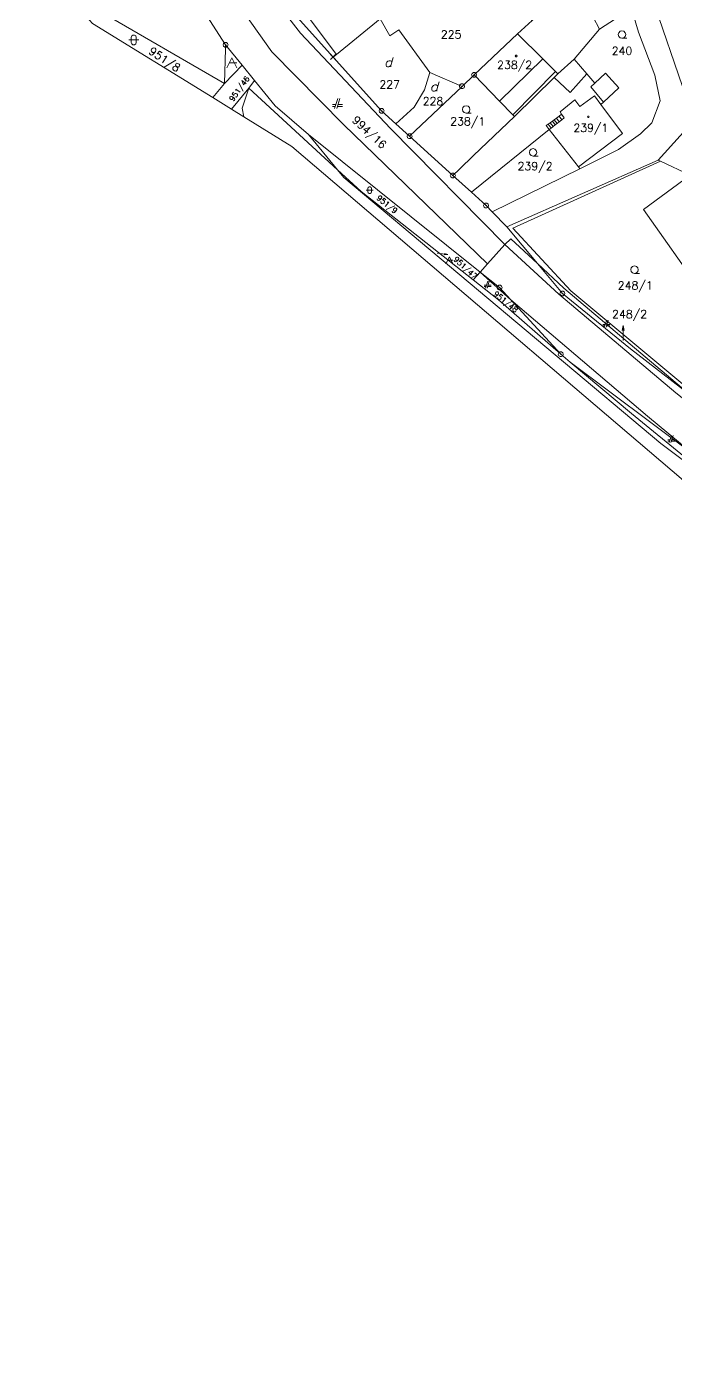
# Model space of a CAD drawing. Extents: x -443817 to 3, y -1171930 to -442383.
# Drawn here: x -443174.5 to -443044.8, y -1171277 to -1171011.7 of the extents above; entities that cross this region are included whole.
import ezdxf
from ezdxf.enums import TextEntityAlignment as Align

# ---------------------------------------------------------------- set-up
doc = ezdxf.new("R2010")
doc.units = 0
doc.header["$LTSCALE"] = 0.5
doc.header["$PDMODE"] = 3
doc.header["$PDSIZE"] = 0.5
for name, color, linetype, lineweight in [('KATUZ', 7, 'Continuous', 0), ('KLADPAR', 7, 'Continuous', 0), ('ZAPPAR', 7, 'Continuous', 0), ('ZNACKY', 7, 'Continuous', 0), ('ZUOB', 7, 'Continuous', 0)]:
    doc.layers.add(name, color=color, linetype=linetype, lineweight=lineweight)
doc.styles.add('ROMANS', font='romans.shx', dxfattribs={"height": 0.2})

# ---------------------------------------------------------------- blocks, each defined once
blk = doc.blocks.new('$5')
at = {"color": 0}
blk.add_line((-0.12, 0), (0.12, 0), dxfattribs=at)
at = {"color": 0, "flags": 128}
blk.add_lwpolyline([(0.15, 0.48), (0.4, 0.3), (0.5, 0.01), (0.4, -0.28), (0.15, -0.46), (-0.16, -0.46), (-0.41, -0.28), (-0.51, 0.01), (-0.41, 0.3), (-0.16, 0.48), (0.15, 0.48)], dxfattribs=at)
blk = doc.blocks.new('$432')
at = {"color": 0}
for p, q in [((-0.32, 0.8), (-1, 0.8)), ((-1, 0.4), (-0.46, 0.4)), ((0.1, 2), (-0.6, 0)), ((-0.1, 0), (0.5, 2)), ((0.02, 0.4), (1, 0.4)), ((1, 0.8), (0.14, 0.8))]:
    blk.add_line(p, q, dxfattribs=at)
blk = doc.blocks.new('$489')
at = {"color": 0}
blk.add_line((-0.2, 2), (0, 3), dxfattribs=at)
at = {"color": 0, "flags": 128}
blk.add_lwpolyline([(0, 0), (0, 3), (0.2, 2)], dxfattribs=at)
blk = doc.blocks.new('$435')
at = {"color": 0}
blk.add_line((1, 1), (-0.5, 1), dxfattribs=at)
at = {"color": 0, "flags": 128}
blk.add_lwpolyline([(-1, 0), (0, 2), (1, 0)], dxfattribs=at)
blk = doc.blocks.new('$42')
at = {"color": 0, "flags": 128}
for points in [[(-1, 1), (0.27, 1), (1, 1)], [(-0.5, 1.5), (-0.4, 1.79), (-0.15, 1.97), (0.16, 1.97), (0.41, 1.79), (0.51, 1.5), (0.51, 0.5), (0.41, 0.21), (0.16, 0.03), (-0.15, 0.03), (-0.4, 0.21), (-0.5, 0.5), (-0.5, 1.5)]]:
    blk.add_lwpolyline(points, dxfattribs=at)
blk = doc.blocks.new('$431')
at = {"color": 0}
blk.add_line((0.63, 0.99), (0.9, 1.89), dxfattribs=at)
at = {"color": 0, "flags": 128}
blk.add_lwpolyline([(0.45, 0), (0.45, 0.27), (0.63, 0.99), (0.54, 1.17), (0.36, 1.26), (0.09, 1.26), (-0.18, 1.17), (-0.36, 0.99), (-0.54, 0.72), (-0.54, 0.36), (-0.45, 0.09), (-0.27, 0), (0, 0), (0.18, 0.09), (0.45, 0.27)], dxfattribs=at)
blk = doc.blocks.new('$30')
at = {"color": 0, "flags": 128}
blk.add_lwpolyline([(0, 0), (-0.38, 0.1), (-0.65, 0.37), (-0.75, 0.74), (-0.65, 1.11), (-0.38, 1.38), (-0.01, 1.48), (0.36, 1.38), (0.63, 1.11), (0.73, 0.73), (0.63, 0.35), (0.36, 0.08), (-0.02, -0.02), (0.98, -0.02)], dxfattribs=at)
blk = doc.blocks.new('$45')
at = {"color": 0, "flags": 128}
blk.add_lwpolyline([(0.09, 0.15), (0.18, 0), (0.09, -0.15), (-0.09, -0.15), (-0.18, 0), (-0.09, 0.15), (0.09, 0.15)], dxfattribs=at)

msp = doc.modelspace()

# ---------------------------------------------------------------- linework, layer by layer
at = {"layer": 'KATUZ', "color": 7, "linetype": 'Continuous', "flags": 128}
msp.add_lwpolyline([(-442559.78, -1171447.85), (-442637.61, -1171398.25), (-442672.87, -1171375.73), (-442714.3, -1171344.19), (-442731.29, -1171334.99), (-442732.69, -1171323.95), (-442733.02, -1171321.32), (-442788.88, -1171269.23), (-442833.08, -1171235.49), (-442866.25, -1171214.57), (-442876.87, -1171210.94), (-442882.35, -1171209.06), (-442904.52, -1171201.48), (-442922.4, -1171195.36), (-442942.49, -1171188.49), (-443004.25, -1171135.77), (-443026.07, -1171117.15), (-443121.47, -1171035.71), (-443131.1, -1171029.77), (-443133.54, -1171028.27), (-443137.31, -1171025.94), (-443161.32, -1171011.14)], dxfattribs=at)
at = {"layer": 'KLADPAR', "color": 7, "linetype": 'Continuous', "flags": 128}
for points in [[(-443137.26, -1171011.44), (-443134.73, -1171015.42), (-443134.75, -1171016.18), (-443134.94, -1171023.12), (-443159.8, -1171008.75), (-443172.48, -1170994.73), (-443172.02, -1170994.36), (-443168.1, -1170991.17), (-443156.56, -1170981.77), (-443149.66, -1170992.25), (-443143.65, -1171001.38), (-443137.26, -1171011.44)], [(-443113.25, -1171017.84), (-443122.76, -1171007.27), (-443121.05, -1171005.98), (-443112.29, -1170999.36), (-443110.74, -1170998.19), (-443102.29, -1170991.55), (-443094.59, -1170986.13), (-443094.4, -1170986.38), (-443090.11, -1170991.89), (-443089.29, -1170992.94), (-443088.46, -1170992.28), (-443083.28, -1170998.36), (-443078.42, -1171004.64), (-443073.48, -1171010.53), (-443076.41, -1171013.17), (-443085.06, -1171021.4), (-443087.48, -1171023.7), (-443093.94, -1171020.95), (-443100.11, -1171012.41), (-443101.89, -1171013.62), (-443103.83, -1171010.21), (-443112.58, -1171017.31), (-443113.25, -1171017.84)], [(-443002.01, -1170991.91), (-443001.34, -1170997.85), (-442994.03, -1171015.55), (-442983.21, -1171037.57), (-442986.21, -1171039.73), (-442996.08, -1171046.96), (-443011.06, -1171058.57), (-443025.87, -1171068.15), (-443032.12, -1171059.83), (-443030.24, -1171058.39), (-443027.28, -1171056.12), (-443032.58, -1171048.72), (-443040.75, -1171030.1), (-443043.42, -1171023.74), (-443048.97, -1171007.61), (-443044.17, -1171005.02), (-443033.14, -1170994.4), (-443031.59, -1170993.27), (-443020.97, -1170985.51), (-443019.3, -1170984.29), (-443016.28, -1170985.23), (-443012.63, -1170986.36), (-443006.01, -1170989.2), (-443002.01, -1170991.91)], [(-443134.94, -1171023.12), (-443137.31, -1171025.94), (-443161.32, -1171011.14), (-443174.51, -1170996.39), (-443172.48, -1170994.73), (-443159.8, -1171008.75), (-443134.94, -1171023.12)], [(-443063.97, -1171003.92), (-443063.43, -1171005.3), (-443063.27, -1171005.7), (-443062.57, -1171007.46), (-443059.98, -1171012.24), (-443065.07, -1171018.24), (-443068.35, -1171021.19), (-443068.8, -1171020.74), (-443071.35, -1171018.2), (-443076.41, -1171013.17), (-443073.48, -1171010.53), (-443064.72, -1171002.03), (-443063.97, -1171003.92)], [(-443063.27, -1171005.7), (-443056.28, -1171002.08), (-443055.53, -1171003.78), (-443053.62, -1171008.14), (-443059.98, -1171012.24), (-443062.57, -1171007.46), (-443063.27, -1171005.7)], [(-443063.93, -1171040.16), (-443064.21, -1171039.78), (-443055.41, -1171033.12), (-443059.76, -1171027.35), (-443059.21, -1171026.85), (-443056.13, -1171024.01), (-443058.79, -1171021.08), (-443060.94, -1171023.06), (-443062.52, -1171021.22), (-443065.07, -1171018.24), (-443059.98, -1171012.24), (-443053.62, -1171008.14), (-443052.24, -1171012.85), (-443048.95, -1171021.49), (-443047.86, -1171026.58), (-443049.58, -1171031), (-443051.83, -1171033.17), (-443056.19, -1171036.33), (-443063.93, -1171040.16)], [(-443100.11, -1171012.41), (-443093.94, -1171020.95), (-443094.98, -1171024.42), (-443097.03, -1171027.85), (-443100.69, -1171031.22), (-443103.56, -1171028.61), (-443113.25, -1171017.84), (-443112.58, -1171017.31), (-443103.83, -1171010.21), (-443101.89, -1171013.62), (-443100.11, -1171012.41)], [(-443134.73, -1171015.42), (-443131.45, -1171019.44), (-443128.93, -1171022.53), (-443124.81, -1171027.59), (-443118.16, -1171033.31), (-443112.34, -1171040.41), (-443130.11, -1171024.03), (-443133.54, -1171028.27), (-443137.31, -1171025.94), (-443134.94, -1171023.12), (-443134.75, -1171016.18), (-443134.73, -1171015.42)], [(-443071.35, -1171018.2), (-443068.8, -1171020.74), (-443068.35, -1171021.19), (-443069.09, -1171021.92), (-443077.01, -1171029.7), (-443077.33, -1171029.37), (-443079.99, -1171026.63), (-443085.06, -1171021.4), (-443076.41, -1171013.17), (-443071.35, -1171018.2)], [(-443085.62, -1171044.87), (-443089.32, -1171041.52), (-443088.01, -1171040.27), (-443085.17, -1171037.51), (-443077.01, -1171029.7), (-443069.09, -1171021.92), (-443068.35, -1171021.19), (-443065.07, -1171018.24), (-443062.52, -1171021.22), (-443060.94, -1171023.06), (-443058.79, -1171021.08), (-443056.13, -1171024.01), (-443059.21, -1171026.85), (-443059.76, -1171027.35), (-443055.41, -1171033.12), (-443064.21, -1171039.78), (-443070.05, -1171032.34), (-443085.62, -1171044.87)], [(-443097.96, -1171033.69), (-443100.69, -1171031.22), (-443097.03, -1171027.85), (-443094.98, -1171024.42), (-443093.94, -1171020.95), (-443087.48, -1171023.7), (-443097.96, -1171033.69)], [(-443089.32, -1171041.52), (-443097.96, -1171033.69), (-443087.48, -1171023.7), (-443085.06, -1171021.4), (-443079.99, -1171026.63), (-443077.33, -1171029.37), (-443077.01, -1171029.7), (-443085.17, -1171037.51), (-443088.01, -1171040.27), (-443089.32, -1171041.52)], [(-443032.12, -1171059.83), (-443025.87, -1171068.15), (-443021.33, -1171075.75), (-443026.89, -1171079.34), (-443027.45, -1171079.81), (-443028.55, -1171080.74), (-443036.21, -1171087.84), (-443038.21, -1171085.58), (-443031.66, -1171079.53), (-443041.56, -1171066.31), (-443039.56, -1171064.81), (-443051.24, -1171048.29), (-443041.87, -1171041.48), (-443047.81, -1171038.67), (-443048.28, -1171038.45), (-443040.75, -1171030.1), (-443032.58, -1171048.72), (-443027.28, -1171056.12), (-443030.24, -1171058.39), (-443032.12, -1171059.83)], [(-443083.86, -1171060.81), (-443085.27, -1171062.37), (-443107.67, -1171044.71), (-443112.34, -1171040.41), (-443118.16, -1171033.31), (-443083.86, -1171060.81)], [(-443081.43, -1171048.81), (-443082.68, -1171047.54), (-443085.62, -1171044.87), (-443070.05, -1171032.34), (-443064.21, -1171039.78), (-443063.93, -1171040.16), (-443081.43, -1171048.81)], [(-443047.81, -1171038.67), (-443041.87, -1171041.48), (-443051.24, -1171048.29), (-443039.56, -1171064.81), (-443041.56, -1171066.31), (-443031.66, -1171079.53), (-443038.21, -1171085.58), (-443036.21, -1171087.84), (-443036.69, -1171088.29), (-443036.96, -1171088.54), (-443037.36, -1171088.91), (-443043.61, -1171083.91), (-443067.11, -1171064.02), (-443072.41, -1171059.11), (-443078.53, -1171051.75), (-443048.28, -1171038.45), (-443047.81, -1171038.67)], [(-443085.27, -1171062.37), (-443080.21, -1171066.36), (-443067.74, -1171077.26), (-443065.88, -1171078.81), (-443053.6, -1171089.08), (-443030.25, -1171108.2), (-443047.75, -1171095.07), (-443111.09, -1171041.93), (-443112.34, -1171040.41), (-443107.67, -1171044.71), (-443085.27, -1171062.37)], [(-443009.89, -1171108.21), (-443009.59, -1171108.47), (-443004.9, -1171112.64), (-442992.73, -1171123.46), (-442996.49, -1171121.06), (-443025.31, -1171100.36), (-443044.78, -1171084.98), (-443068.17, -1171065.22), (-443078.9, -1171055.31), (-443077.75, -1171054.16), (-443072.41, -1171059.11), (-443067.41, -1171065.12), (-443053.79, -1171076.19), (-443037.36, -1171088.91), (-443032.02, -1171093.05), (-443028.84, -1171095.51), (-443024.07, -1171099.2), (-443018.31, -1171103.66), (-443015.8, -1171105.6), (-443014.21, -1171106.3), (-443012.08, -1171107.24), (-443011.27, -1171107.6), (-443009.89, -1171108.21)], [(-443037.36, -1171088.91), (-443053.79, -1171076.19), (-443067.41, -1171065.12), (-443072.41, -1171059.11), (-443067.11, -1171064.02), (-443043.61, -1171083.91), (-443037.36, -1171088.91)], [(-443083.86, -1171060.81), (-443079.97, -1171063.93), (-443077.73, -1171066.36), (-443067.74, -1171077.26), (-443080.21, -1171066.36), (-443085.27, -1171062.37), (-443083.86, -1171060.81)]]:
    msp.add_lwpolyline(points, close=True, dxfattribs=at)
for points in [[(-443122.76, -1171007.27), (-443113.25, -1171017.84), (-443103.56, -1171028.61), (-443100.69, -1171031.22), (-443097.96, -1171033.69), (-443089.32, -1171041.52), (-443085.62, -1171044.87), (-443082.68, -1171047.54), (-443081.43, -1171048.81), (-443078.53, -1171051.75), (-443072.41, -1171059.11), (-443072.41, -1171059.11), (-443077.75, -1171054.16), (-443078.9, -1171055.31), (-443082.41, -1171059.2), (-443083.86, -1171060.81), (-443118.16, -1171033.31), (-443124.81, -1171027.59), (-443128.93, -1171022.53), (-443131.45, -1171019.44), (-443134.73, -1171015.42), (-443137.26, -1171011.44)], [(-443048.97, -1171007.61), (-443043.42, -1171023.74), (-443040.75, -1171030.1), (-443048.28, -1171038.45), (-443078.53, -1171051.75), (-443081.43, -1171048.81), (-443063.93, -1171040.16), (-443056.19, -1171036.33), (-443051.83, -1171033.17), (-443049.58, -1171031), (-443047.86, -1171026.58), (-443048.95, -1171021.49), (-443052.24, -1171012.85), (-443053.62, -1171008.14)], [(-443026.07, -1171117.15), (-443121.47, -1171035.71), (-443131.1, -1171029.77), (-443133.54, -1171028.27), (-443130.11, -1171024.03), (-443112.34, -1171040.41), (-443111.09, -1171041.93), (-443047.75, -1171095.07), (-443030.25, -1171108.2), (-443021.18, -1171116.41), (-442971.33, -1171154.1), (-442957.83, -1171162.01), (-442919.27, -1171185.23), (-442905.44, -1171194.16), (-442882.35, -1171209.06)], [(-443041.83, -1171096.82), (-443065.88, -1171078.81), (-443067.74, -1171077.26), (-443077.73, -1171066.36), (-443079.97, -1171063.93), (-443083.86, -1171060.81), (-443082.41, -1171059.2), (-443078.9, -1171055.31), (-443068.17, -1171065.22), (-443044.78, -1171084.98)]]:
    msp.add_lwpolyline(points, dxfattribs=at)
at = {"layer": 'KLADPAR', "color": 7, "linetype": 'Continuous'}
msp.add_point((-443113.25, -1171017.84), dxfattribs=at)
msp.add_3dface([(-443065.88, -1171078.81), (-443041.83, -1171096.82), (-443030.25, -1171108.2), (-443053.6, -1171089.08)], dxfattribs=at)
at = {"layer": 'ZAPPAR', "color": 7, "linetype": 'Continuous'}
for p, q in [((-443121.05, -1171005.98), (-443112.58, -1171017.31)), ((-443134.94, -1171023.12), (-443131.45, -1171019.44)), ((-443079.99, -1171026.63), (-443071.35, -1171018.2)), ((-443077.33, -1171029.37), (-443068.8, -1171020.74)), ((-443128.93, -1171022.53), (-443130.11, -1171024.03)), ((-443069.65, -1171032.03), (-443070.29, -1171031.29)), ((-443069.3, -1171031.75), (-443069.88, -1171030.99)), ((-443068.84, -1171031.39), (-443069.41, -1171030.64)), ((-443068.48, -1171031.11), (-443069.05, -1171030.37)), ((-443068.05, -1171030.76), (-443068.6, -1171030.03)), ((-443067.55, -1171030.37), (-443068.07, -1171029.64)), ((-443083.86, -1171060.81), (-443077.73, -1171066.36))]:
    msp.add_line(p, q, dxfattribs=at)
at = {"layer": 'ZAPPAR', "color": 7, "linetype": 'Continuous', "flags": 128}
for points in [[(-443127.21, -1171003.44), (-443119.75, -1171013.08), (-443101.75, -1171032.12), (-443078.9, -1171055.31)], [(-443132.15, -1171007.38), (-443125.46, -1171016.77), (-443111.12, -1171031.36), (-443082.41, -1171059.2)], [(-443069.09, -1171021.92), (-443065.9, -1171024.95), (-443062.52, -1171021.22)], [(-443060.94, -1171023.06), (-443061.72, -1171023.8), (-443059.21, -1171026.85)], [(-443130.11, -1171024.03), (-443131.41, -1171028.06), (-443131.1, -1171029.77)], [(-443059.76, -1171027.35), (-443061.01, -1171025.62), (-443063.96, -1171027.71), (-443064.96, -1171026.42), (-443067.88, -1171028.82), (-443067.58, -1171029.27)], [(-443047.81, -1171038.67), (-443077.34, -1171052.02), (-443065.76, -1171064.59), (-443036.96, -1171088.54)], [(-443077.73, -1171066.36), (-443050.44, -1171089.65), (-443041.87, -1171096.71), (-443028.46, -1171107.64), (-443000.71, -1171128.47), (-442962.61, -1171152.75), (-442917.11, -1171178.78), (-442886.72, -1171195.78), (-442870.94, -1171204.76)]]:
    msp.add_lwpolyline(points, dxfattribs=at)
msp.add_lwpolyline([(-443067.58, -1171029.27), (-443067.09, -1171030), (-443067.55, -1171030.37), (-443068.05, -1171030.76), (-443068.41, -1171031.05), (-443068.48, -1171031.11), (-443068.84, -1171031.39), (-443069.3, -1171031.75), (-443069.65, -1171032.03), (-443070.05, -1171032.34), (-443070.65, -1171031.55), (-443070.29, -1171031.29), (-443069.88, -1171030.99), (-443069.41, -1171030.64), (-443069.05, -1171030.37), (-443068.6, -1171030.03), (-443068.07, -1171029.64), (-443067.58, -1171029.27)], close=True, dxfattribs=at)
at = {"layer": 'ZUOB', "color": 7, "linetype": 'Continuous', "flags": 128}
for points in [[(-443122.76, -1171007.27), (-443113.25, -1171017.84), (-443103.56, -1171028.61), (-443100.69, -1171031.22), (-443097.96, -1171033.69), (-443089.32, -1171041.52), (-443085.62, -1171044.87), (-443082.68, -1171047.54), (-443081.43, -1171048.81), (-443078.53, -1171051.75), (-443072.41, -1171059.11), (-443067.41, -1171065.12), (-443053.79, -1171076.19), (-443037.36, -1171088.91)], [(-443037.36, -1171088.91), (-443053.79, -1171076.19), (-443067.41, -1171065.12), (-443072.41, -1171059.11), (-443078.53, -1171051.75), (-443081.43, -1171048.81), (-443082.68, -1171047.54), (-443085.62, -1171044.87), (-443089.32, -1171041.52), (-443097.96, -1171033.69), (-443100.69, -1171031.22), (-443103.56, -1171028.61), (-443113.25, -1171017.84), (-443122.76, -1171007.27)], [(-443159.8, -1171008.75), (-443134.94, -1171023.12), (-443134.75, -1171016.18), (-443134.73, -1171015.42), (-443137.26, -1171011.44)], [(-443137.26, -1171011.44), (-443134.73, -1171015.42), (-443134.75, -1171016.18), (-443134.94, -1171023.12), (-443159.8, -1171008.75)], [(-442559.78, -1171447.85), (-442637.61, -1171398.25), (-442672.87, -1171375.73), (-442714.3, -1171344.19), (-442731.29, -1171334.99), (-442732.69, -1171323.95), (-442733.02, -1171321.32), (-442788.88, -1171269.23), (-442833.08, -1171235.49), (-442866.25, -1171214.57), (-442876.87, -1171210.94), (-442882.35, -1171209.06), (-442904.52, -1171201.48), (-442922.4, -1171195.36), (-442942.49, -1171188.49), (-443004.25, -1171135.77), (-443026.07, -1171117.15), (-443121.47, -1171035.71), (-443131.1, -1171029.77), (-443133.54, -1171028.27), (-443137.31, -1171025.94), (-443161.32, -1171011.14)]]:
    msp.add_lwpolyline(points, dxfattribs=at)

# ---------------------------------------------------------------- block references
at = {"layer": 'KLADPAR', "color": 7, "linetype": 'Continuous'}
for name, p in [('$30', (-443055.51, -1171014.08)), ('$42', (-443153.09, -1171015.42)), ('$435', (-443133.49, -1171020.01)), ('$431', (-443102.13, -1171019.83)), ('$45', (-443076.67, -1171017.62)), ('$431', (-443092.98, -1171024.67)), ('$432', (-443112.39, -1171028.11)), ('$30', (-443086.65, -1171029.06)), ('$45', (-443062.24, -1171029.79)), ('$30', (-443073.27, -1171037.63)), ('$30', (-443053.01, -1171061.08)), ('$489', (-443055.25, -1171074.48))]:
    msp.add_blockref(name, p, dxfattribs=at)
at = {"layer": 'KLADPAR', "color": 7, "linetype": 'Continuous', "xscale": 0.7, "yscale": 0.7}
for name, p in [('$42', (-443105.96, -1171045.14)), ('$435', (-443090.01, -1171059.16)), ('$432', (-443082.39, -1171064.01)), ('$432', (-443058.63, -1171071.84)), ('$432', (-443045.67, -1171094.9))]:
    msp.add_blockref(name, p, dxfattribs=at)
at = {"layer": 'KLADPAR', "color": 7, "linetype": 'Continuous', "xscale": 0.7, "yscale": 0.7, "rotation": 263.841328}
msp.add_blockref('$489', (-443092.42, -1171057.07), dxfattribs=at)
at = {"layer": 'ZNACKY', "color": 7, "linetype": 'Continuous'}
for p in [(-443134.73, -1171015.42), (-443087.48, -1171023.7), (-443085.06, -1171021.4), (-443103.56, -1171028.61), (-443097.96, -1171033.69), (-443089.32, -1171041.52), (-443082.68, -1171047.54), (-443079.97, -1171063.93), (-443067.41, -1171065.12), (-443067.74, -1171077.26)]:
    msp.add_blockref('$5', p, dxfattribs=at)

# ---------------------------------------------------------------- texts
at = {"layer": 'KLADPAR', "color": 7, "linetype": 'Continuous', "style": 'ROMANS'}
for s, p in [('225', (-443089.66, -1171012.52)), ('240', (-443055.51, -1171015.8)), ('238/2', (-443076.97, -1171018.62)), ('227', (-443101.95, -1171022.51)), ('228', (-443093.28, -1171025.87)), ('238/1', (-443086.35, -1171029.9)), ('239/1', (-443061.74, -1171031.19)), ('239/2', (-443072.89, -1171038.85)), ('248/1', (-443052.86, -1171062.7)), ('248/2', (-443053.99, -1171068.43))]:
    msp.add_text(s, height=1.6, dxfattribs=at).set_placement(p, align=Align.TOP_CENTER)
for s, height, rotation, p in [('951/8', 1.6, 326.299, (-443146.48, -1171017.64)), ('951/46', 1.1, 53.973, (-443132.43, -1171023.85)), ('994/16', 1.6, 317.247, (-443105.46, -1171032.29)), ('951/9', 1.1, 320.856, (-443102.12, -1171046.85)), ('951/47', 1.1, 317.476, (-443086.43, -1171059.55)), ('951/48', 1.1, 321.143, (-443078.39, -1171066.33))]:
    msp.add_text(s, height=height, rotation=rotation, dxfattribs=at).set_placement(p, align=Align.TOP_CENTER)

doc.saveas('drawing.dxf')
